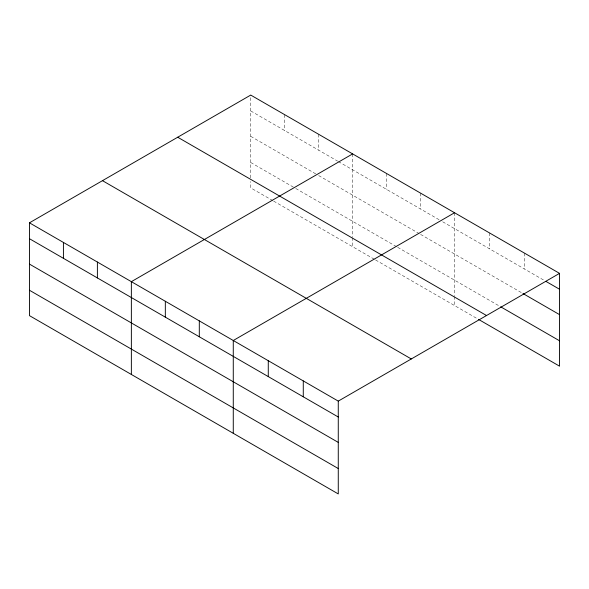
<?xml version="1.0" encoding="UTF-8"?>
<svg xmlns="http://www.w3.org/2000/svg" width="589" height="589" viewBox="0 0 589 589"><rect width="100%" height="100%" fill="white"/><g stroke="black" fill="none" stroke-linecap="round" stroke-linejoin="round"><path stroke-width="0.44" stroke-dasharray="2.94 2.21" d="M250.73 177.907L250.73 95.072M250.73 110.953L337.63 161.128M338.417 161.585L439.541 219.962M442.7 221.788L544.435 280.526M250.73 136.339L317.088 174.653M318.671 175.566L419 233.494M420.583 234.407L522.163 293.05M250.73 162.498L294.971 188.038M295.759 188.495L396.883 246.872M397.671 247.328L499.892 306.346M272.847 200.65L250.73 187.884L250.73 181.537M273.635 201.107L374.759 259.491M375.546 259.948L477.62 318.877M524.549 253.16L524.549 269.048M489.547 232.949L489.547 248.838M454.553 212.747L454.553 295.582M454.553 296.488L454.553 305.558M420.583 193.133L420.583 209.021M386.612 173.519L386.612 189.408M352.642 153.906L352.642 236.749M352.642 237.654L352.642 246.717M318.671 134.292L318.671 150.18M284.701 114.686L284.701 130.567"/><path stroke-width="0.88" d="M29.45 222.826L338.27 401.116L338.27 493.928L29.45 315.63L29.45 222.826L250.73 95.072L559.55 273.37L559.55 366.174L478.415 319.334M352.642 153.906L131.362 281.66L131.362 374.471M454.553 212.747L233.273 340.501L233.273 433.313M338.27 401.116L559.55 273.37M546.025 281.446L559.55 289.251M522.958 293.513L559.55 314.636M500.687 306.81L559.55 340.795M177.709 137.23L486.529 315.527M102.471 180.661L411.291 358.959M29.45 238.707L338.27 417.005M29.45 264.093L338.27 442.391M29.45 290.252L338.27 468.542M303.276 380.914L303.276 396.802M268.275 360.704L268.275 376.592M199.303 320.887L199.303 336.775M165.332 301.273L165.332 317.162M97.391 262.046L97.391 277.934M63.421 242.432L63.421 258.321"/></g></svg>
